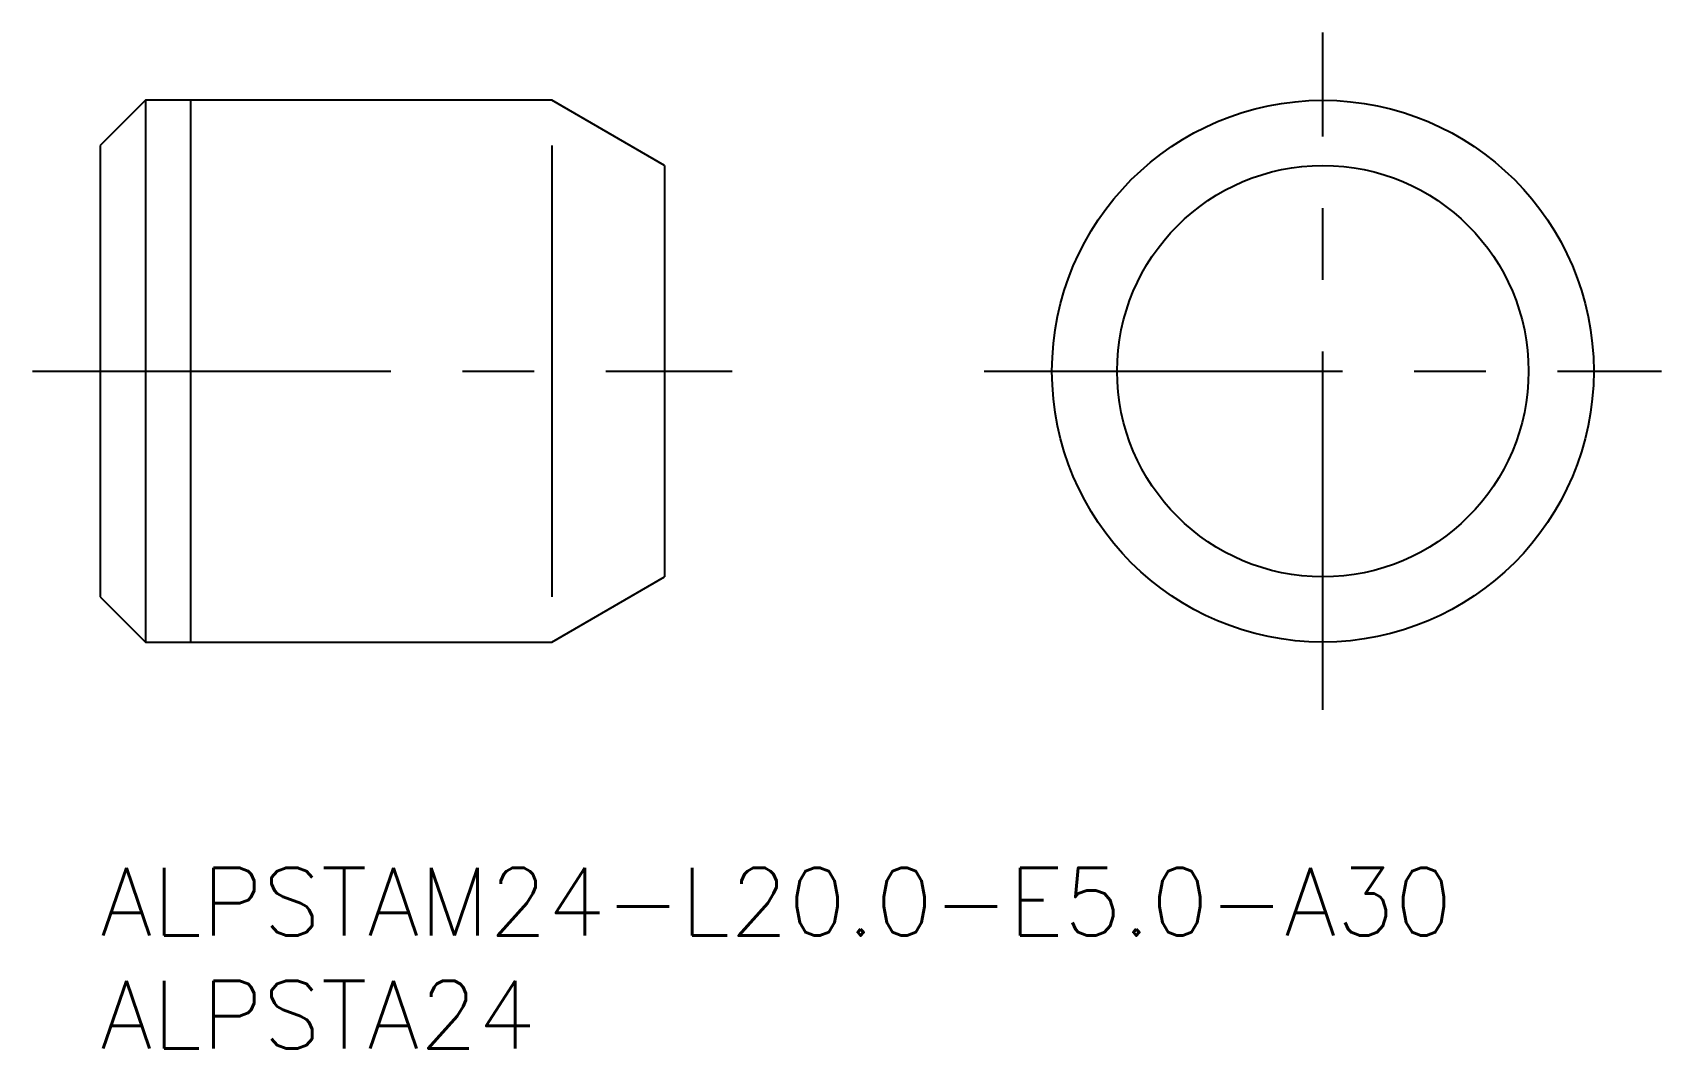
# Model space of a CAD drawing. Extents: x -3 to 69.2, y -8 to 37.
import ezdxf

# ---------------------------------------------------------------- set-up
doc = ezdxf.new("R2010")
doc.units = 0
doc.header["$LTSCALE"] = 0.5
doc.linetypes.add('CENTER', pattern=[50.8, 31.75, -6.35, 6.35, -6.35])
for name, color, linetype in [('MSM_CENTER', 1, 'CENTER'), ('MSM_CONTINUOUS', 7, 'CONTINUOUS'), ('MSM_NARROW', 5, 'CONTINUOUS'), ('MSM_PART_NUMBER', 7, 'CONTINUOUS')]:
    doc.layers.add(name, color=color, linetype=linetype)
doc.styles.get("Standard").update_dxf_attribs({"font": 'txt.shx', "height": 3, "bigfont": 'bigfont.shx'})

# ---------------------------------------------------------------- blocks, each defined once
blk = doc.blocks.new('*U10')
at = {"layer": 'MSM_PART_NUMBER'}
blk.add_text('ALPSTAM24-L20.0-E5.0-A30', height=3, dxfattribs=at).set_placement((0, -3))
blk = doc.blocks.new('*U11')
at = {"layer": 'MSM_PART_NUMBER'}
blk.add_text('ALPSTA24', height=3, dxfattribs=at).set_placement((0, -8))

msp = doc.modelspace()

# ---------------------------------------------------------------- linework, layer by layer
at = {"layer": 'MSM_CENTER'}
for p, q in [((54.164, 7), (54.164, 37)), ((-3, 22), (28, 22)), ((39.164, 22), (69.164, 22))]:
    msp.add_line(p, q, dxfattribs=at)
at = {"layer": 'MSM_CONTINUOUS'}
for p, q in [((2, 34), (0, 32)), ((20, 34), (2, 34)), ((2, 34), (2, 10)), ((25, 31.113), (20, 34)), ((0, 32), (0, 12)), ((25, 31.113), (25, 12.887)), ((20, 10), (25, 12.887)), ((0, 12), (2, 10)), ((2, 10), (20, 10))]:
    msp.add_line(p, q, dxfattribs=at)
for radius in [12, 9.113]:
    msp.add_circle((54.164, 22), radius, dxfattribs=at)
at = {"layer": 'MSM_NARROW'}
for p, q in [((4, 34), (4, 10)), ((20, 32), (20, 12))]:
    msp.add_line(p, q, dxfattribs=at)

# ---------------------------------------------------------------- block references
at = {"layer": 'MSM_CONTINUOUS'}
for name in ['*U10', '*U11']:
    msp.add_blockref(name, (0, 0), dxfattribs=at)

doc.saveas('drawing.dxf')
